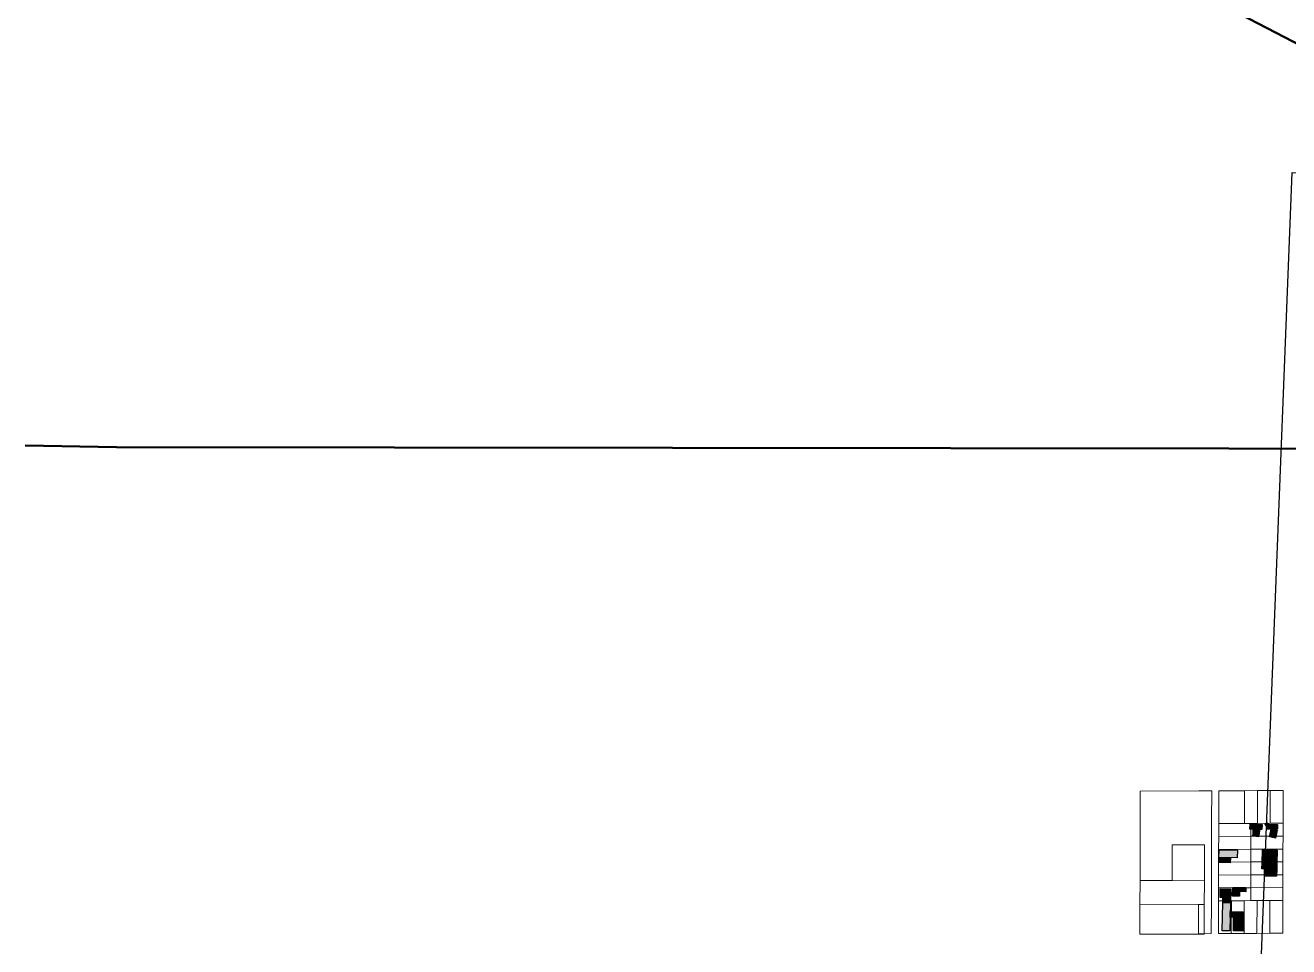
# Model space of a CAD drawing. Header units: millimetres. Extents: x -71 to 10084, y -63 to 6230.
# Drawn here: x 4361 to 5422, y 3153 to 3927 of the extents above; entities that cross this region are included whole.
import ezdxf

# ---------------------------------------------------------------- set-up
doc = ezdxf.new("R2010")
doc.units = ezdxf.units.MM
doc.layers.add('0 Límite subáreas', color=1, linetype='Continuous')
doc.layers.add('Edificaciones Pilar', color=50, linetype='Continuous')
doc.layers.add('01. Manzanas Esc. Urbana', color=254, linetype='Continuous', lineweight=5, true_color=0xcccccc)
doc.layers.add('01. Parcelas Esc. Urbana', color=8, linetype='Continuous', lineweight=5, true_color=0x808080)
doc.layers.add('03. Vias Terciarias', color=252, linetype='Continuous', lineweight=50)

msp = doc.modelspace()

# ---------------------------------------------------------------- hatches: boundary and pattern name
at = {"layer": 'Edificaciones Pilar', "transparency": 33554559}
for points in [[(5405.5, 3255.1), (5403.8, 3253.5), (5401.8, 3255.5), (5403.5, 3257.2), (5405.5, 3255.1)], [(5397.1, 3247.1), (5392.1, 3247.2), (5392.2, 3251.3), (5389.3, 3251.4), (5389.5, 3255.8), (5399.6, 3255.4), (5399.5, 3251.1), (5397.3, 3251.1), (5397.1, 3247.1)], [(5396.5, 3245.1), (5391.8, 3245.7), (5392.1, 3248), (5396.8, 3247.4), (5396.5, 3245.1)], [(5412.5, 3251.4), (5403.3, 3251.6), (5403.3, 3255.5), (5412.6, 3255.3), (5412.5, 3251.4)], [(5410.8, 3243.9), (5405.8, 3244.9), (5406.3, 3247.5), (5411.3, 3246.5), (5410.8, 3243.9)], [(5411.3, 3246.5), (5406.3, 3247.5), (5407.1, 3251.6), (5412.2, 3250.6), (5411.3, 3246.5)], [(5372.9, 3223.2), (5363.3, 3223.4), (5363.4, 3227.6), (5373, 3227.4), (5372.9, 3223.2)], [(5378.7, 3227.3), (5363.4, 3227.6), (5363.5, 3234.1), (5378.8, 3233.8), (5378.7, 3227.3)], [(5412, 3222.7), (5399.6, 3223), (5399.9, 3234.1), (5412.3, 3233.7), (5412, 3222.7)], [(5411.9, 3217.9), (5399.5, 3218.2), (5399.6, 3223), (5412, 3222.7), (5411.9, 3217.9)], [(5411.7, 3211.9), (5401.6, 3212.1), (5401.7, 3218.1), (5411.9, 3217.9), (5411.7, 3211.9)], [(5373.1, 3189.9), (5366.5, 3190), (5366.6, 3194), (5364.4, 3194.1), (5364.5, 3201.4), (5373.3, 3201.2), (5373.1, 3189.9)], [(5380.5, 3195.2), (5374.8, 3195.2), (5374.9, 3202.5), (5386, 3202.4), (5386, 3198.9), (5380.5, 3199), (5380.5, 3195.2)], [(5372.6, 3166.1), (5366.1, 3166.2), (5366.5, 3190), (5373.1, 3189.9), (5372.6, 3166.1)], [(5383.5, 3177.4), (5372.9, 3177.6), (5372.9, 3182.2), (5383.6, 3181.9), (5383.5, 3177.4)], [(5383.5, 3177.4), (5383.3, 3165.9), (5375.5, 3166.1), (5375.7, 3177.6), (5383.5, 3177.4)]]:
    msp.add_hatch(color=256, dxfattribs=at).paths.add_polyline_path(points, flags=0)

# ---------------------------------------------------------------- linework, layer by layer
at = {"layer": '0 Límite subáreas', "linetype": 'Continuous'}
msp.add_lwpolyline([(6291.8, 3581.6), (6222.8, 3374.1), (6103.3, 2706.9), (5956, 2708.4), (5949.1, 2531.5), (5375.8, 2554), (5424.8, 3803), (6299.2, 3768.7)], close=True, dxfattribs=at)
at = {"layer": '01. Manzanas Esc. Urbana', "linetype": 'Continuous', "flags": 128}
for points in [[(5297.3, 3283.4), (5346.5, 3283.6), (5357.3, 3283.7), (5357.2, 3258.7), (5357.1, 3238.7), (5357, 3208.7), (5357, 3188.7), (5356.9, 3163.7), (5346.1, 3163.6), (5296.9, 3163.4), (5297, 3188.4), (5297.1, 3208.4), (5297.1, 3218.4), (5297.1, 3228.4), (5297.1, 3238.4), (5297.2, 3258.4), (5297.3, 3283.4)], [(5362.9, 3163.7), (5363, 3191.3), (5363, 3202.1), (5363.1, 3212.9), (5363.1, 3223.7), (5363.1, 3234.5), (5363.2, 3245.3), (5363.2, 3256.1), (5363.3, 3283.7), (5374.1, 3283.8), (5384.9, 3283.8), (5395.7, 3283.9), (5406.5, 3284), (5417.3, 3284), (5417.2, 3256.4), (5417.2, 3245.6), (5417.1, 3234.8), (5417.1, 3224), (5417.1, 3213.2), (5417, 3202.4), (5417, 3191.6), (5416.9, 3164), (5406.1, 3164), (5395.3, 3163.9), (5384.5, 3163.8), (5373.7, 3163.8), (5362.9, 3163.7)]]:
    msp.add_lwpolyline(points, close=True, dxfattribs=at)
at = {"layer": '01. Parcelas Esc. Urbana', "linetype": 'Continuous', "flags": 128}
for points in [[(5395.7, 3283.9), (5395.6, 3256.3), (5384.8, 3256.2), (5384.9, 3283.8), (5395.7, 3283.9)], [(5395.7, 3283.9), (5395.6, 3256.3), (5384.8, 3256.2), (5384.9, 3283.8), (5395.7, 3283.9)], [(5395.7, 3283.9), (5395.6, 3256.3), (5384.8, 3256.2), (5384.9, 3283.8), (5395.7, 3283.9)], [(5406.5, 3284), (5406.4, 3256.4), (5395.6, 3256.3), (5395.7, 3283.9), (5406.5, 3284)], [(5406.5, 3284), (5406.4, 3256.4), (5395.6, 3256.3), (5395.7, 3283.9), (5406.5, 3284)], [(5406.5, 3284), (5406.4, 3256.4), (5395.6, 3256.3), (5395.7, 3283.9), (5406.5, 3284)], [(5417.3, 3284), (5417.2, 3256.4), (5406.4, 3256.4), (5406.5, 3284), (5417.3, 3284)], [(5417.3, 3284), (5417.2, 3256.4), (5406.4, 3256.4), (5406.5, 3284), (5417.3, 3284)], [(5417.3, 3284), (5417.2, 3256.4), (5406.4, 3256.4), (5406.5, 3284), (5417.3, 3284)], [(5363.2, 3256.1), (5374, 3256.2), (5384.8, 3256.2), (5390.2, 3256.3), (5390.2, 3245.5), (5363.2, 3245.3), (5363.2, 3256.1)], [(5363.2, 3256.1), (5374, 3256.2), (5384.8, 3256.2), (5390.2, 3256.3), (5390.2, 3245.5), (5363.2, 3245.3), (5363.2, 3256.1)], [(5363.2, 3256.1), (5374, 3256.2), (5384.8, 3256.2), (5390.2, 3256.3), (5390.2, 3245.5), (5363.2, 3245.3), (5363.2, 3256.1)], [(5417.2, 3245.6), (5390.2, 3245.5), (5390.2, 3256.3), (5395.6, 3256.3), (5406.4, 3256.4), (5417.2, 3256.4), (5417.2, 3245.6)], [(5417.2, 3245.6), (5390.2, 3245.5), (5390.2, 3256.3), (5395.6, 3256.3), (5406.4, 3256.4), (5417.2, 3256.4), (5417.2, 3245.6)], [(5417.2, 3245.6), (5390.2, 3245.5), (5390.2, 3256.3), (5395.6, 3256.3), (5406.4, 3256.4), (5417.2, 3256.4), (5417.2, 3245.6)], [(5351.2, 3238.2), (5351.1, 3208.2), (5324.1, 3208.3), (5324.1, 3218.3), (5324, 3228.3), (5324.2, 3238.3), (5351.2, 3238.2)], [(5351.2, 3238.2), (5351.1, 3208.2), (5324.1, 3208.3), (5324.1, 3218.3), (5324, 3228.3), (5324.2, 3238.3), (5351.2, 3238.2)], [(5363.2, 3245.3), (5390.2, 3245.5), (5390.1, 3234.7), (5363.1, 3234.5), (5363.2, 3245.3)], [(5363.2, 3245.3), (5390.2, 3245.5), (5390.1, 3234.7), (5363.1, 3234.5), (5363.2, 3245.3)], [(5363.2, 3245.3), (5390.2, 3245.5), (5390.1, 3234.7), (5363.1, 3234.5), (5363.2, 3245.3)], [(5417.1, 3234.8), (5390.1, 3234.7), (5390.2, 3245.5), (5417.2, 3245.6), (5417.1, 3234.8)], [(5417.1, 3234.8), (5390.1, 3234.7), (5390.2, 3245.5), (5417.2, 3245.6), (5417.1, 3234.8)], [(5417.1, 3234.8), (5390.1, 3234.7), (5390.2, 3245.5), (5417.2, 3245.6), (5417.1, 3234.8)], [(5363.1, 3234.5), (5390.1, 3234.7), (5390.1, 3223.9), (5363.1, 3223.7), (5363.1, 3234.5)], [(5363.1, 3234.5), (5390.1, 3234.7), (5390.1, 3223.9), (5363.1, 3223.7), (5363.1, 3234.5)], [(5363.1, 3234.5), (5390.1, 3234.7), (5390.1, 3223.9), (5363.1, 3223.7), (5363.1, 3234.5)], [(5417.1, 3224), (5390.1, 3223.9), (5390.1, 3234.7), (5417.1, 3234.8), (5417.1, 3224)], [(5417.1, 3224), (5390.1, 3223.9), (5390.1, 3234.7), (5417.1, 3234.8), (5417.1, 3224)], [(5417.1, 3224), (5390.1, 3223.9), (5390.1, 3234.7), (5417.1, 3234.8), (5417.1, 3224)], [(5363.1, 3223.7), (5390.1, 3223.9), (5390.1, 3213.1), (5363.1, 3212.9), (5363.1, 3223.7)], [(5363.1, 3223.7), (5390.1, 3223.9), (5390.1, 3213.1), (5363.1, 3212.9), (5363.1, 3223.7)], [(5363.1, 3223.7), (5390.1, 3223.9), (5390.1, 3213.1), (5363.1, 3212.9), (5363.1, 3223.7)], [(5417.1, 3213.2), (5390.1, 3213.1), (5390.1, 3223.9), (5417.1, 3224), (5417.1, 3213.2)], [(5417.1, 3213.2), (5390.1, 3213.1), (5390.1, 3223.9), (5417.1, 3224), (5417.1, 3213.2)], [(5417.1, 3213.2), (5390.1, 3213.1), (5390.1, 3223.9), (5417.1, 3224), (5417.1, 3213.2)], [(5351, 3188.2), (5346.2, 3188.3), (5297, 3188.4), (5297.1, 3208.4), (5324.1, 3208.3), (5351.1, 3208.2), (5351, 3188.2)], [(5351, 3188.2), (5346.2, 3188.3), (5297, 3188.4), (5297.1, 3208.4), (5324.1, 3208.3), (5351.1, 3208.2), (5351, 3188.2)], [(5363.1, 3212.9), (5390.1, 3213.1), (5390, 3202.3), (5363, 3202.1), (5363.1, 3212.9)], [(5363.1, 3212.9), (5390.1, 3213.1), (5390, 3202.3), (5363, 3202.1), (5363.1, 3212.9)], [(5363.1, 3212.9), (5390.1, 3213.1), (5390, 3202.3), (5363, 3202.1), (5363.1, 3212.9)], [(5417, 3202.4), (5390, 3202.3), (5390.1, 3213.1), (5417.1, 3213.2), (5417, 3202.4)], [(5417, 3202.4), (5390, 3202.3), (5390.1, 3213.1), (5417.1, 3213.2), (5417, 3202.4)], [(5417, 3202.4), (5390, 3202.3), (5390.1, 3213.1), (5417.1, 3213.2), (5417, 3202.4)], [(5363, 3202.1), (5390, 3202.3), (5390, 3191.5), (5384.6, 3191.4), (5373.8, 3191.4), (5363, 3191.3), (5363, 3202.1)], [(5363, 3202.1), (5390, 3202.3), (5390, 3191.5), (5384.6, 3191.4), (5373.8, 3191.4), (5363, 3191.3), (5363, 3202.1)], [(5363, 3202.1), (5390, 3202.3), (5390, 3191.5), (5384.6, 3191.4), (5373.8, 3191.4), (5363, 3191.3), (5363, 3202.1)], [(5390, 3191.5), (5390, 3202.3), (5417, 3202.4), (5417, 3191.6), (5406.2, 3191.6), (5395.4, 3191.5), (5390, 3191.5)], [(5390, 3191.5), (5390, 3202.3), (5417, 3202.4), (5417, 3191.6), (5406.2, 3191.6), (5395.4, 3191.5), (5390, 3191.5)], [(5390, 3191.5), (5390, 3202.3), (5417, 3202.4), (5417, 3191.6), (5406.2, 3191.6), (5395.4, 3191.5), (5390, 3191.5)], [(5297, 3188.4), (5346.2, 3188.3), (5346.2, 3163.3), (5296.9, 3163.4), (5297, 3188.4)], [(5297, 3188.4), (5346.2, 3188.3), (5346.2, 3163.3), (5296.9, 3163.4), (5297, 3188.4)], [(5351, 3188.2), (5351, 3163.2), (5346.2, 3163.3), (5346.2, 3188.3), (5351, 3188.2)], [(5351, 3188.2), (5351, 3163.2), (5346.2, 3163.3), (5346.2, 3188.3), (5351, 3188.2)], [(5363, 3191.3), (5373.8, 3191.4), (5373.7, 3163.8), (5362.9, 3163.7), (5363, 3191.3)], [(5363, 3191.3), (5373.8, 3191.4), (5373.7, 3163.8), (5362.9, 3163.7), (5363, 3191.3)], [(5363, 3191.3), (5373.8, 3191.4), (5373.7, 3163.8), (5362.9, 3163.7), (5363, 3191.3)], [(5373.7, 3163.8), (5373.8, 3191.4), (5384.6, 3191.4), (5384.5, 3163.8), (5373.7, 3163.8)], [(5373.7, 3163.8), (5373.8, 3191.4), (5384.6, 3191.4), (5384.5, 3163.8), (5373.7, 3163.8)], [(5373.7, 3163.8), (5373.8, 3191.4), (5384.6, 3191.4), (5384.5, 3163.8), (5373.7, 3163.8)], [(5384.5, 3163.8), (5384.6, 3191.4), (5395.4, 3191.5), (5395.3, 3163.9), (5384.5, 3163.8)], [(5384.5, 3163.8), (5384.6, 3191.4), (5395.4, 3191.5), (5395.3, 3163.9), (5384.5, 3163.8)], [(5384.5, 3163.8), (5384.6, 3191.4), (5395.4, 3191.5), (5395.3, 3163.9), (5384.5, 3163.8)], [(5395.3, 3163.9), (5395.4, 3191.5), (5406.2, 3191.6), (5406.1, 3164), (5395.3, 3163.9)], [(5395.3, 3163.9), (5395.4, 3191.5), (5406.2, 3191.6), (5406.1, 3164), (5395.3, 3163.9)], [(5395.3, 3163.9), (5395.4, 3191.5), (5406.2, 3191.6), (5406.1, 3164), (5395.3, 3163.9)], [(5406.1, 3164), (5406.2, 3191.6), (5417, 3191.6), (5416.9, 3164), (5406.1, 3164)], [(5406.1, 3164), (5406.2, 3191.6), (5417, 3191.6), (5416.9, 3164), (5406.1, 3164)], [(5406.1, 3164), (5406.2, 3191.6), (5417, 3191.6), (5416.9, 3164), (5406.1, 3164)]]:
    msp.add_lwpolyline(points, close=True, dxfattribs=at)
at = {"layer": '03. Vias Terciarias', "linetype": 'Continuous'}
for points in [[(4590.5, 4950.8), (4671.9, 4776.2), (4710.8, 4695.6), (4732.1, 4669.4), (4852, 4398.2), (4915.8, 4270.2), (4964.6, 4154.1), (4972.8, 4133.9), (5011.7, 4102.8), (5035.6, 4130.9), (5110.1, 4056.6), (5282, 3958.3), (5348.9, 3944), (5381.1, 3936), (5455.6, 3897.5), (5569, 3868.9), (5721.5, 3878), (5893.7, 3871.5), (6061.5, 3841.5), (6190.7, 3816.3), (6267.6, 3795.7), (6420.2, 3727.8), (6597.6, 3613.4)], [(5838.6, 3570.7), (4437.6, 3572.3), (4361.1, 3573.6)]]:
    msp.add_lwpolyline(points, dxfattribs=at)
at = {"layer": 'Edificaciones Pilar', "linetype": 'Continuous', "flags": 128}
for points in [[(5405.5, 3255.1), (5403.8, 3253.5), (5401.8, 3255.5), (5403.5, 3257.2), (5405.5, 3255.1)], [(5397.1, 3247.1), (5392.1, 3247.2), (5392.2, 3251.3), (5389.3, 3251.4), (5389.5, 3255.8), (5399.6, 3255.4), (5399.5, 3251.1), (5397.3, 3251.1), (5397.1, 3247.1)], [(5396.5, 3245.1), (5391.8, 3245.7), (5392.1, 3248), (5396.8, 3247.4), (5396.5, 3245.1)], [(5412.5, 3251.4), (5403.3, 3251.6), (5403.3, 3255.5), (5412.6, 3255.3), (5412.5, 3251.4)], [(5410.8, 3243.9), (5405.8, 3244.9), (5406.3, 3247.5), (5411.3, 3246.5), (5410.8, 3243.9)], [(5411.3, 3246.5), (5406.3, 3247.5), (5407.1, 3251.6), (5412.2, 3250.6), (5411.3, 3246.5)], [(5372.9, 3223.2), (5363.3, 3223.4), (5363.4, 3227.6), (5373, 3227.4), (5372.9, 3223.2)], [(5378.7, 3227.3), (5363.4, 3227.6), (5363.5, 3234.1), (5378.8, 3233.8), (5378.7, 3227.3)], [(5412, 3222.7), (5399.6, 3223), (5399.9, 3234.1), (5412.3, 3233.7), (5412, 3222.7)], [(5411.9, 3217.9), (5399.5, 3218.2), (5399.6, 3223), (5412, 3222.7), (5411.9, 3217.9)], [(5411.7, 3211.9), (5401.6, 3212.1), (5401.7, 3218.1), (5411.9, 3217.9), (5411.7, 3211.9)], [(5373.1, 3189.9), (5366.5, 3190), (5366.6, 3194), (5364.4, 3194.1), (5364.5, 3201.4), (5373.3, 3201.2), (5373.1, 3189.9)], [(5380.5, 3195.2), (5374.8, 3195.2), (5374.9, 3202.5), (5386, 3202.4), (5386, 3198.9), (5380.5, 3199), (5380.5, 3195.2)], [(5372.6, 3166.1), (5366.1, 3166.2), (5366.5, 3190), (5373.1, 3189.9), (5372.6, 3166.1)], [(5383.5, 3177.4), (5372.9, 3177.6), (5372.9, 3182.2), (5383.6, 3181.9), (5383.5, 3177.4)], [(5383.5, 3177.4), (5383.3, 3165.9), (5375.5, 3166.1), (5375.7, 3177.6), (5383.5, 3177.4)]]:
    msp.add_lwpolyline(points, close=True, dxfattribs=at)

doc.saveas('drawing.dxf')
